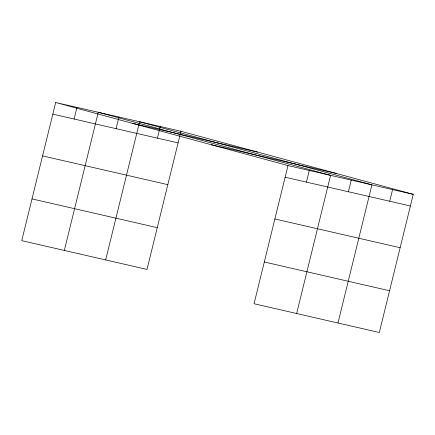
<?xml version="1.0" encoding="UTF-8"?>
<svg xmlns="http://www.w3.org/2000/svg" width="435" height="435" viewBox="0 0 435 435"><rect width="100%" height="100%" fill="white"/><g stroke="black" fill="none" stroke-linecap="round" stroke-linejoin="round"><path stroke-width="0.65" d="M55.685 102.497L21.75 240.658L147.008 269.417L180.944 131.256L55.685 102.497L287.992 165.583L413.25 194.342L379.315 332.503L254.056 303.744L287.992 165.583M74.119 119.027L76.979 107.385M64.336 250.44L98.272 112.273L330.584 175.359L296.643 313.521M116.08 128.662L118.94 117.02M105.672 259.929L139.608 121.767L371.914 184.848L337.979 323.015M157.416 138.156L160.276 126.509M306.43 182.113L309.285 170.471M348.386 191.748L351.246 180.106M389.722 201.236L392.582 189.595M132.349 123.312L257.602 152.076M211.334 144.763L336.587 173.521M52.825 114.139L178.084 142.898M285.132 177.224L410.39 205.983M42.57 155.893L167.828 184.652M274.876 218.974L400.135 247.732M32.005 198.909L157.263 227.668M264.311 261.99L389.57 290.754M180.944 131.256L413.25 194.342"/></g></svg>
